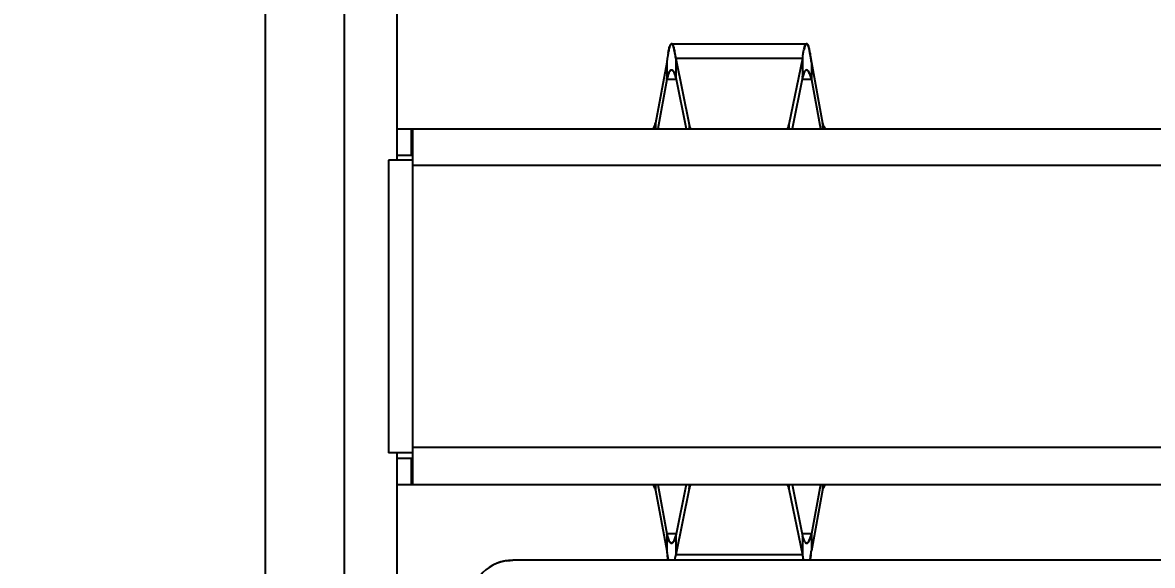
# Model space of a CAD drawing. Header units: millimetres. Extents: x 15 to 418, y 12 to 300.
# Drawn here: x 163.3 to 174.03, y 81.64 to 86.8 of the extents above; entities that cross this region are included whole.
import ezdxf

# ---------------------------------------------------------------- set-up
doc = ezdxf.new("R2010")
doc.units = ezdxf.units.MM
doc.header["$LTSCALE"] = 23.1
doc.layers.get('0').update_dxf_attribs({"linetype": 'CONTINUOUS'})
doc.styles.get("Standard").update_dxf_attribs({"font": 'txt', "width": 0.8})
doc.dimstyles.new('DIMSTYLE_1', dxfattribs={"dimtxt": 4, "dimasz": 4, "dimexe": 0.5, "dimexo": 0.0625, "dimgap": 1, "dimtad": 0, "dimtih": 1, "dimtoh": 1, "dimdec": 1, "dimdsep": 46, "dimtxsty": 'Standard', "dimblk": '_FILLED', "dimblk1": '_FILLED', "dimblk2": '_FILLED', "dimcen": 0.09, "dimadec": 0, "dimazin": 0, "dimtol": 1, "dimtp": 0.5, "dimtm": 0.5, "dimtfac": 1, "dimtdec": 1, "dimtofl": 0, "dimtmove": 0, "dimatfit": 3, "dimldrblk": '_FILLED', "dimfxl": 0, "dimtolj": 1, "dimarcsym": 0})

# ---------------------------------------------------------------- blocks, each defined once
blk = doc.blocks.new('_FILLED')
at = {"color": 0, "linetype": 'ByBlock'}
blk.add_solid([(0, 0), (-1, 0.25), (-1, -0.25)], dxfattribs=at)
blk = doc.blocks.new('*D1')
at = {"color": 2, "linetype": 'Continuous', "transparency": 16777216}
for p, q in [((162.164, 95.259), (203.143, 95.259)), ((202.643, 95.259), (202.643, 75.813)), ((202.643, 56.367), (202.643, 75.813)), ((184.164, 56.367), (203.143, 56.367))]:
    blk.add_line(p, q, dxfattribs=at)
at = {"color": 2, "linetype": 'Continuous', "transparency": 16777216, "xscale": 4, "yscale": 4, "zscale": 4}
for p, rotation in [((202.643, 95.259), 90), ((202.643, 56.367), 270)]:
    blk.add_blockref('_FILLED', p, dxfattribs=dict(at, rotation=rotation))

msp = doc.modelspace()

# ---------------------------------------------------------------- linework, layer by layer
at = {"color": 7, "linetype": 'Continuous'}
for p, q in [((166.855, 90.667), (166.855, 85.487)), ((166.355, 90.017), (166.355, 78.197)), ((165.605, 89.667), (165.605, 78.547)), ((169.485, 86.554), (169.49, 86.535)), ((169.49, 86.535), (169.485, 86.554)), ((170.778, 86.508), (170.773, 86.53)), ((169.418, 86.417), (169.312, 85.84)), ((169.418, 86.417), (169.418, 86.256)), ((170.706, 86.455), (169.504, 86.455)), ((169.504, 86.455), (169.504, 86.275)), ((169.504, 86.455), (169.631, 85.827)), ((170.706, 86.455), (170.579, 85.827)), ((170.706, 86.455), (170.706, 86.275)), ((170.792, 86.417), (170.792, 86.256)), ((170.792, 86.417), (170.898, 85.84)), ((169.504, 86.275), (169.603, 85.787)), ((170.706, 86.275), (170.608, 85.787)), ((169.418, 86.256), (169.332, 85.787)), ((169.504, 86.256), (169.418, 86.256)), ((170.792, 86.256), (170.706, 86.256)), ((170.792, 86.256), (170.878, 85.787)), ((169.312, 85.84), (169.312, 85.787)), ((170.898, 85.84), (170.898, 85.787)), ((166.855, 85.787), (179.355, 85.787)), ((166.993, 85.537), (166.993, 85.787)), ((167.005, 85.787), (167.005, 82.407)), ((169.631, 85.827), (169.631, 85.787)), ((170.579, 85.827), (170.579, 85.787)), ((166.855, 85.537), (167.005, 85.537)), ((167.005, 85.487), (166.776, 85.487)), ((166.776, 85.487), (166.776, 82.707)), ((179.205, 85.437), (167.005, 85.437)), ((179.205, 82.757), (167.005, 82.757)), ((167.005, 82.707), (166.776, 82.707)), ((166.855, 82.707), (166.855, 77.547)), ((166.855, 82.657), (167.005, 82.657)), ((166.993, 82.407), (166.993, 82.657)), ((166.855, 82.407), (179.355, 82.407)), ((169.312, 82.407), (169.312, 82.353)), ((169.332, 82.407), (169.418, 81.938)), ((169.603, 82.407), (169.504, 81.919)), ((169.631, 82.407), (169.631, 82.367)), ((170.579, 82.407), (170.579, 82.367)), ((170.608, 82.407), (170.706, 81.919)), ((170.878, 82.407), (170.792, 81.938)), ((170.898, 82.407), (170.898, 82.353)), ((169.312, 82.353), (169.418, 81.777)), ((169.631, 82.367), (169.504, 81.739)), ((170.579, 82.367), (170.706, 81.739)), ((170.898, 82.353), (170.792, 81.777)), ((169.504, 81.938), (169.418, 81.938)), ((169.418, 81.938), (169.418, 81.777)), ((169.504, 81.919), (169.504, 81.739)), ((170.792, 81.938), (170.706, 81.938)), ((170.706, 81.919), (170.706, 81.739)), ((170.792, 81.938), (170.792, 81.777)), ((178.255, 81.687), (167.955, 81.687)), ((170.706, 81.739), (169.504, 81.739))]:
    msp.add_line(p, q, dxfattribs=at)
at = {"color": 6, "linetype": 'Continuous'}
msp.add_line((169.464, 86.595), (170.746, 86.595), dxfattribs=at)
at = {"color": 7, "linetype": 'Continuous'}
for centre, radius, start, end in [((169.655, 86.501), 0.22, 161.8937, 163.3695), ((172.712, 86.152), 2.029, 170.7659, 171.4096), ((172.628, 86.165), 1.944, 170.7507, 171.4225), ((169.946, 86.355), 0.846, 10.4694, 11.995), ((172.442, 86.003), 3.052, 171.7142, 172.1979), ((172.325, 86.019), 2.934, 171.7036, 172.2067), ((169.267, 85.814), 0.0314, 315.0583, 318.1023), ((170.944, 85.814), 0.0319, 221.7839, 224.7395), ((169.266, 82.379), 0.0319, 41.7839, 44.7395), ((170.943, 82.38), 0.0314, 135.0583, 138.1023), ((172.484, 82.197), 3.094, 187.8008, 188.1345), ((172.398, 82.184), 3.008, 187.7822, 188.1257), ((171.827, 82.103), 2.431, 188.1201, 188.7141), ((171.799, 82.099), 2.403, 188.1243, 188.7251), ((168.267, 82.12), 2.549, 351.3006, 351.875), ((168.507, 82.084), 2.305, 351.263, 351.8978), ((167.72, 82.198), 3.1, 351.8731, 352.199), ((167.805, 82.185), 3.015, 351.8822, 352.2175), ((167.955, 81.287), 0.4, 89.9964, 180.0036), ((167.955, 81.288), 0.399, 110.1491, 117.0708), ((167.953, 81.291), 0.395, 107.8292, 110.126), ((167.956, 81.283), 0.404, 101.0806, 107.8174), ((167.957, 81.277), 0.41, 98.8163, 101.1055), ((168.228, 81.921), 1.289, 349.5561, 350.2079), ((168.243, 81.918), 1.274, 349.5461, 350.2054), ((167.929, 81.972), 1.592, 350.201, 350.7641), ((167.945, 81.97), 1.576, 350.2012, 350.7701), ((167.515, 82.039), 2.012, 350.8906, 351.4179), ((167.529, 82.037), 1.998, 350.8887, 351.4198), ((167.764, 81.999), 1.76, 350.7618, 350.8809), ((167.787, 81.996), 1.737, 350.7574, 350.878), ((172.696, 82.039), 2.012, 188.5821, 189.1094), ((172.682, 82.037), 1.998, 188.5802, 189.1113), ((172.446, 81.999), 1.759, 189.1191, 189.2389), ((172.423, 81.996), 1.736, 189.122, 189.2433), ((172.295, 81.975), 1.606, 189.2383, 189.7355), ((172.281, 81.972), 1.592, 189.2326, 189.7341), ((172, 81.924), 1.307, 189.7239, 190.4409), ((171.983, 81.921), 1.29, 189.7251, 190.4511), ((167.957, 81.283), 0.404, 117.0578, 118.572)]:
    msp.add_arc(centre, radius, start, end, dxfattribs=at)
for points, knots in [([(169.461, 86.595), (169.457, 86.593), (169.451, 86.582), (169.447, 86.571), (169.445, 86.564)], [0, 0, 0, 0, 0.35859, 1, 1, 1, 1]), ([(169.461, 86.595), (169.462, 86.595), (169.465, 86.596), (169.469, 86.594), (169.472, 86.589), (169.474, 86.585), (169.475, 86.583)], [0, 0, 0, 0, 0.178898, 0.374725, 0.640937, 1, 1, 1, 1]), ([(169.475, 86.583), (169.474, 86.586), (169.471, 86.592), (169.466, 86.595), (169.464, 86.595)], [0, 0, 0, 0, 0.622365, 1, 1, 1, 1]), ([(170.733, 86.58), (170.735, 86.583), (170.737, 86.588), (170.741, 86.593), (170.745, 86.596), (170.748, 86.595), (170.749, 86.595)], [0, 0, 0, 0, 0.368805, 0.639067, 0.831279, 1, 1, 1, 1]), ([(170.746, 86.595), (170.744, 86.595), (170.738, 86.591), (170.735, 86.584), (170.733, 86.58)], [0, 0, 0, 0, 0.365961, 1, 1, 1, 1]), ([(170.749, 86.595), (170.75, 86.595), (170.752, 86.593), (170.753, 86.591), (170.754, 86.59)], [0, 0, 0, 0, 0.208573, 1, 1, 1, 1]), ([(170.754, 86.59), (170.754, 86.59), (170.753, 86.592), (170.751, 86.594), (170.749, 86.595)], [0, 0, 0, 0, 0.296985, 1, 1, 1, 1]), ([(170.754, 86.59), (170.755, 86.588), (170.759, 86.582), (170.762, 86.575), (170.764, 86.569)], [0, 0, 0, 0, 0.195626, 1, 1, 1, 1]), ([(170.764, 86.569), (170.763, 86.571), (170.76, 86.578), (170.757, 86.585), (170.754, 86.59)], [0, 0, 0, 0, 0.305675, 1, 1, 1, 1]), ([(169.432, 86.508), (169.431, 86.503), (169.427, 86.481), (169.424, 86.459), (169.421, 86.442)], [0, 0, 0, 0, 0.227748, 1, 1, 1, 1]), ([(169.445, 86.564), (169.444, 86.56), (169.439, 86.542), (169.435, 86.523), (169.432, 86.508)], [0, 0, 0, 0, 0.208296, 1, 1, 1, 1]), ([(169.432, 86.508), (169.433, 86.514), (169.437, 86.532), (169.441, 86.551), (169.445, 86.564)], [0, 0, 0, 0, 0.291148, 1, 1, 1, 1]), ([(169.475, 86.583), (169.476, 86.581), (169.48, 86.572), (169.483, 86.562), (169.485, 86.554)], [0, 0, 0, 0, 0.20189, 1, 1, 1, 1]), ([(169.485, 86.554), (169.484, 86.557), (169.482, 86.567), (169.478, 86.577), (169.475, 86.583)], [0, 0, 0, 0, 0.298458, 1, 1, 1, 1]), ([(169.49, 86.535), (169.491, 86.53), (169.496, 86.503), (169.501, 86.476), (169.504, 86.455)], [0, 0, 0, 0, 0.215856, 1, 1, 1, 1]), ([(169.504, 86.455), (169.503, 86.463), (169.499, 86.49), (169.494, 86.516), (169.49, 86.535)], [0, 0, 0, 0, 0.282857, 1, 1, 1, 1]), ([(170.71, 86.478), (170.71, 86.483), (170.714, 86.502), (170.717, 86.522), (170.72, 86.536)], [0, 0, 0, 0, 0.276824, 1, 1, 1, 1]), ([(170.733, 86.58), (170.732, 86.578), (170.727, 86.563), (170.723, 86.548), (170.72, 86.535)], [0, 0, 0, 0, 0.194432, 1, 1, 1, 1]), ([(170.72, 86.536), (170.721, 86.54), (170.725, 86.555), (170.729, 86.571), (170.733, 86.58)], [0, 0, 0, 0, 0.30547, 1, 1, 1, 1]), ([(170.764, 86.569), (170.764, 86.566), (170.768, 86.554), (170.771, 86.541), (170.773, 86.53)], [0, 0, 0, 0, 0.212833, 1, 1, 1, 1]), ([(170.773, 86.53), (170.773, 86.534), (170.77, 86.547), (170.766, 86.56), (170.764, 86.569)], [0, 0, 0, 0, 0.287095, 1, 1, 1, 1]), ([(170.778, 86.508), (170.779, 86.502), (170.784, 86.471), (170.789, 86.441), (170.792, 86.417)], [0, 0, 0, 0, 0.222133, 1, 1, 1, 1]), ([(170.792, 86.417), (170.791, 86.425), (170.787, 86.456), (170.782, 86.486), (170.778, 86.508)], [0, 0, 0, 0, 0.2765, 1, 1, 1, 1]), ([(169.435, 86.309), (169.433, 86.305), (169.427, 86.288), (169.422, 86.27), (169.418, 86.256)], [0, 0, 0, 0, 0.21757, 1, 1, 1, 1]), ([(169.418, 86.256), (169.419, 86.261), (169.424, 86.279), (169.43, 86.297), (169.435, 86.309)], [0, 0, 0, 0, 0.280954, 1, 1, 1, 1]), ([(169.446, 86.332), (169.445, 86.33), (169.441, 86.323), (169.438, 86.315), (169.435, 86.309)], [0, 0, 0, 0, 0.215224, 1, 1, 1, 1]), ([(169.435, 86.309), (169.436, 86.311), (169.439, 86.319), (169.443, 86.327), (169.446, 86.332)], [0, 0, 0, 0, 0.285033, 1, 1, 1, 1]), ([(169.452, 86.34), (169.452, 86.339), (169.45, 86.337), (169.448, 86.334), (169.446, 86.332)], [0, 0, 0, 0, 0.227103, 1, 1, 1, 1]), ([(169.446, 86.332), (169.447, 86.333), (169.449, 86.335), (169.451, 86.338), (169.452, 86.34)], [0, 0, 0, 0, 0.273736, 1, 1, 1, 1]), ([(169.487, 86.322), (169.484, 86.327), (169.48, 86.335), (169.471, 86.344), (169.46, 86.346), (169.455, 86.342), (169.452, 86.34)], [0, 0, 0, 0, 0.353879, 0.600544, 0.784204, 1, 1, 1, 1]), ([(169.452, 86.34), (169.453, 86.341), (169.456, 86.343), (169.461, 86.345), (169.464, 86.345)], [0, 0, 0, 0, 0.294548, 1, 1, 1, 1]), ([(169.487, 86.322), (169.488, 86.318), (169.495, 86.303), (169.5, 86.288), (169.504, 86.275)], [0, 0, 0, 0, 0.211067, 1, 1, 1, 1]), ([(169.504, 86.275), (169.503, 86.28), (169.498, 86.296), (169.492, 86.311), (169.487, 86.322)], [0, 0, 0, 0, 0.287723, 1, 1, 1, 1]), ([(170.706, 86.275), (170.707, 86.28), (170.712, 86.296), (170.718, 86.311), (170.723, 86.322)], [0, 0, 0, 0, 0.28773, 1, 1, 1, 1]), ([(170.723, 86.321), (170.722, 86.318), (170.715, 86.303), (170.71, 86.288), (170.706, 86.275)], [0, 0, 0, 0, 0.211127, 1, 1, 1, 1]), ([(170.735, 86.339), (170.734, 86.338), (170.729, 86.333), (170.726, 86.327), (170.723, 86.321)], [0, 0, 0, 0, 0.209033, 1, 1, 1, 1]), ([(170.723, 86.322), (170.724, 86.323), (170.727, 86.33), (170.731, 86.336), (170.735, 86.339)], [0, 0, 0, 0, 0.29249, 1, 1, 1, 1]), ([(170.74, 86.344), (170.74, 86.344), (170.738, 86.342), (170.736, 86.341), (170.735, 86.339)], [0, 0, 0, 0, 0.227574, 1, 1, 1, 1]), ([(170.735, 86.339), (170.735, 86.34), (170.737, 86.342), (170.739, 86.343), (170.74, 86.344)], [0, 0, 0, 0, 0.274766, 1, 1, 1, 1]), ([(170.775, 86.309), (170.773, 86.315), (170.768, 86.326), (170.759, 86.339), (170.75, 86.346), (170.743, 86.345), (170.74, 86.344)], [0, 0, 0, 0, 0.375073, 0.649675, 0.83885, 1, 1, 1, 1]), ([(170.746, 86.345), (170.752, 86.345), (170.761, 86.337), (170.769, 86.324), (170.773, 86.314), (170.775, 86.309)], [0, 0, 0, 0, 0.35712, 0.639085, 1, 1, 1, 1]), ([(170.775, 86.309), (170.777, 86.305), (170.783, 86.288), (170.788, 86.27), (170.792, 86.256)], [0, 0, 0, 0, 0.21752, 1, 1, 1, 1]), ([(170.792, 86.256), (170.791, 86.261), (170.786, 86.279), (170.78, 86.297), (170.775, 86.309)], [0, 0, 0, 0, 0.280884, 1, 1, 1, 1]), ([(169.312, 85.841), (169.312, 85.838), (169.308, 85.828), (169.304, 85.818), (169.301, 85.812)], [0, 0, 0, 0, 0.275561, 1, 1, 1, 1]), ([(169.301, 85.812), (169.302, 85.814), (169.306, 85.823), (169.31, 85.833), (169.312, 85.84)], [0, 0, 0, 0, 0.223203, 1, 1, 1, 1]), ([(170.909, 85.812), (170.908, 85.814), (170.904, 85.823), (170.9, 85.833), (170.898, 85.841)], [0, 0, 0, 0, 0.223269, 1, 1, 1, 1]), ([(170.898, 85.84), (170.899, 85.838), (170.902, 85.828), (170.906, 85.818), (170.909, 85.812)], [0, 0, 0, 0, 0.275959, 1, 1, 1, 1]), ([(169.29, 85.793), (169.291, 85.794), (169.296, 85.8), (169.299, 85.807), (169.301, 85.812)], [0, 0, 0, 0, 0.208048, 1, 1, 1, 1]), ([(169.301, 85.812), (169.3, 85.81), (169.297, 85.803), (169.293, 85.797), (169.29, 85.793)], [0, 0, 0, 0, 0.293258, 1, 1, 1, 1]), ([(169.631, 85.827), (169.631, 85.824), (169.635, 85.81), (169.64, 85.796), (169.645, 85.786)], [0, 0, 0, 0, 0.245672, 1, 1, 1, 1]), ([(169.645, 85.786), (169.643, 85.79), (169.637, 85.803), (169.633, 85.817), (169.631, 85.827)], [0, 0, 0, 0, 0.255309, 1, 1, 1, 1]), ([(170.565, 85.786), (170.567, 85.79), (170.573, 85.803), (170.577, 85.817), (170.579, 85.827)], [0, 0, 0, 0, 0.255322, 1, 1, 1, 1]), ([(170.579, 85.827), (170.579, 85.824), (170.575, 85.81), (170.57, 85.796), (170.565, 85.786)], [0, 0, 0, 0, 0.245692, 1, 1, 1, 1]), ([(170.909, 85.812), (170.91, 85.81), (170.913, 85.803), (170.917, 85.797), (170.92, 85.793)], [0, 0, 0, 0, 0.292903, 1, 1, 1, 1]), ([(170.92, 85.793), (170.919, 85.794), (170.915, 85.8), (170.911, 85.806), (170.909, 85.812)], [0, 0, 0, 0, 0.207848, 1, 1, 1, 1]), ([(169.29, 82.401), (169.291, 82.4), (169.296, 82.394), (169.299, 82.387), (169.301, 82.382)], [0, 0, 0, 0, 0.207848, 1, 1, 1, 1]), ([(169.301, 82.382), (169.3, 82.384), (169.297, 82.391), (169.293, 82.397), (169.29, 82.401)], [0, 0, 0, 0, 0.292903, 1, 1, 1, 1]), ([(169.645, 82.408), (169.643, 82.404), (169.637, 82.391), (169.633, 82.377), (169.631, 82.367)], [0, 0, 0, 0, 0.255322, 1, 1, 1, 1]), ([(169.631, 82.367), (169.631, 82.37), (169.635, 82.384), (169.64, 82.398), (169.645, 82.407)], [0, 0, 0, 0, 0.245692, 1, 1, 1, 1]), ([(170.579, 82.367), (170.579, 82.37), (170.575, 82.384), (170.57, 82.398), (170.565, 82.408)], [0, 0, 0, 0, 0.245672, 1, 1, 1, 1]), ([(170.565, 82.407), (170.567, 82.404), (170.573, 82.391), (170.577, 82.377), (170.579, 82.367)], [0, 0, 0, 0, 0.255309, 1, 1, 1, 1]), ([(170.909, 82.382), (170.91, 82.384), (170.913, 82.391), (170.917, 82.397), (170.92, 82.401)], [0, 0, 0, 0, 0.293258, 1, 1, 1, 1]), ([(170.92, 82.401), (170.919, 82.4), (170.915, 82.394), (170.911, 82.387), (170.909, 82.382)], [0, 0, 0, 0, 0.208048, 1, 1, 1, 1]), ([(169.301, 82.382), (169.302, 82.38), (169.306, 82.371), (169.31, 82.361), (169.312, 82.353)], [0, 0, 0, 0, 0.223269, 1, 1, 1, 1]), ([(169.312, 82.353), (169.312, 82.356), (169.308, 82.366), (169.304, 82.375), (169.301, 82.382)], [0, 0, 0, 0, 0.275959, 1, 1, 1, 1]), ([(170.898, 82.353), (170.899, 82.356), (170.902, 82.366), (170.906, 82.375), (170.909, 82.382)], [0, 0, 0, 0, 0.275561, 1, 1, 1, 1]), ([(170.909, 82.382), (170.908, 82.38), (170.904, 82.371), (170.9, 82.361), (170.898, 82.353)], [0, 0, 0, 0, 0.223203, 1, 1, 1, 1]), ([(169.435, 81.885), (169.434, 81.888), (169.427, 81.906), (169.422, 81.924), (169.418, 81.938)], [0, 0, 0, 0, 0.21752, 1, 1, 1, 1]), ([(169.418, 81.938), (169.419, 81.933), (169.424, 81.915), (169.43, 81.897), (169.435, 81.885)], [0, 0, 0, 0, 0.280884, 1, 1, 1, 1]), ([(169.464, 81.848), (169.458, 81.848), (169.449, 81.857), (169.441, 81.87), (169.437, 81.879), (169.435, 81.885)], [0, 0, 0, 0, 0.35712, 0.639085, 1, 1, 1, 1]), ([(169.435, 81.885), (169.438, 81.878), (169.442, 81.868), (169.451, 81.855), (169.46, 81.848), (169.467, 81.849), (169.47, 81.85)], [0, 0, 0, 0, 0.375073, 0.649675, 0.83885, 1, 1, 1, 1]), ([(169.475, 81.855), (169.476, 81.856), (169.481, 81.861), (169.484, 81.867), (169.487, 81.872)], [0, 0, 0, 0, 0.209039, 1, 1, 1, 1]), ([(169.487, 81.872), (169.486, 81.87), (169.483, 81.864), (169.479, 81.858), (169.475, 81.855)], [0, 0, 0, 0, 0.292483, 1, 1, 1, 1]), ([(169.487, 81.872), (169.488, 81.875), (169.495, 81.89), (169.5, 81.906), (169.504, 81.919)], [0, 0, 0, 0, 0.211127, 1, 1, 1, 1]), ([(169.504, 81.919), (169.503, 81.914), (169.498, 81.898), (169.492, 81.883), (169.487, 81.872)], [0, 0, 0, 0, 0.28773, 1, 1, 1, 1]), ([(170.723, 81.872), (170.722, 81.875), (170.715, 81.89), (170.71, 81.906), (170.706, 81.919)], [0, 0, 0, 0, 0.211067, 1, 1, 1, 1]), ([(170.706, 81.919), (170.707, 81.914), (170.712, 81.898), (170.718, 81.883), (170.723, 81.872)], [0, 0, 0, 0, 0.287723, 1, 1, 1, 1]), ([(170.723, 81.872), (170.726, 81.867), (170.73, 81.859), (170.739, 81.849), (170.75, 81.847), (170.755, 81.852), (170.758, 81.854)], [0, 0, 0, 0, 0.353879, 0.600544, 0.784204, 1, 1, 1, 1]), ([(170.764, 81.862), (170.765, 81.863), (170.769, 81.871), (170.773, 81.879), (170.775, 81.885)], [0, 0, 0, 0, 0.215222, 1, 1, 1, 1]), ([(170.775, 81.885), (170.774, 81.882), (170.771, 81.875), (170.767, 81.867), (170.764, 81.862)], [0, 0, 0, 0, 0.285036, 1, 1, 1, 1]), ([(170.775, 81.885), (170.777, 81.888), (170.783, 81.906), (170.788, 81.924), (170.792, 81.938)], [0, 0, 0, 0, 0.21757, 1, 1, 1, 1]), ([(170.792, 81.938), (170.791, 81.933), (170.786, 81.915), (170.78, 81.897), (170.775, 81.885)], [0, 0, 0, 0, 0.280954, 1, 1, 1, 1]), ([(169.47, 81.85), (169.47, 81.85), (169.472, 81.851), (169.474, 81.853), (169.475, 81.855)], [0, 0, 0, 0, 0.227568, 1, 1, 1, 1]), ([(169.475, 81.855), (169.475, 81.854), (169.473, 81.852), (169.471, 81.851), (169.47, 81.85)], [0, 0, 0, 0, 0.274773, 1, 1, 1, 1]), ([(170.758, 81.854), (170.757, 81.853), (170.754, 81.85), (170.749, 81.848), (170.746, 81.848)], [0, 0, 0, 0, 0.294548, 1, 1, 1, 1]), ([(170.758, 81.854), (170.758, 81.855), (170.76, 81.857), (170.762, 81.86), (170.764, 81.862)], [0, 0, 0, 0, 0.227105, 1, 1, 1, 1]), ([(170.764, 81.862), (170.763, 81.861), (170.761, 81.858), (170.759, 81.856), (170.758, 81.854)], [0, 0, 0, 0, 0.273733, 1, 1, 1, 1]), ([(167.894, 81.682), (167.899, 81.683), (167.919, 81.686), (167.94, 81.687), (167.955, 81.687)], [0, 0, 0, 0, 0.24683, 1, 1, 1, 1]), ([(169.424, 81.734), (169.425, 81.73), (169.427, 81.714), (169.43, 81.698), (169.432, 81.687)], [0, 0, 0, 0, 0.266729, 1, 1, 1, 1]), ([(169.432, 81.687), (169.431, 81.691), (169.428, 81.706), (169.426, 81.722), (169.424, 81.734)], [0, 0, 0, 0, 0.232991, 1, 1, 1, 1]), ([(170.778, 81.687), (170.779, 81.691), (170.782, 81.706), (170.784, 81.722), (170.786, 81.734)], [0, 0, 0, 0, 0.232905, 1, 1, 1, 1]), ([(170.786, 81.734), (170.785, 81.73), (170.783, 81.714), (170.78, 81.698), (170.778, 81.687)], [0, 0, 0, 0, 0.266679, 1, 1, 1, 1])]:
    msp.add_open_spline(points, degree=3, knots=knots, dxfattribs=at)
for points in [[(169.464, 86.595), (169.463, 86.595), (169.462, 86.595), (169.461, 86.595)], [(170.749, 86.595), (170.748, 86.595), (170.747, 86.595), (170.746, 86.595)], [(170.74, 86.344), (170.742, 86.345), (170.744, 86.345), (170.746, 86.345)], [(169.47, 81.85), (169.468, 81.849), (169.466, 81.848), (169.464, 81.848)]]:
    msp.add_open_spline(points, degree=3, dxfattribs=at)

# ---------------------------------------------------------------- dimensions: what is measured, and where the dimension line sits
at = {"color": 2, "linetype": 'Continuous'}
dim = msp.add_linear_dim(base=(202.643, 56.367), p1=(162.101, 95.259), p2=(184.101, 56.367), angle=270, dimstyle='DIMSTYLE_1', override={"dimtad": 1, "dimtih": 0, "dimtoh": 0}, dxfattribs=at)
dim.commit()
dim.dimension.update_dxf_attribs({"geometry": '*D1', "text_midpoint": (202.643, 62.28), "dimtype": 160})

doc.saveas('drawing.dxf')
